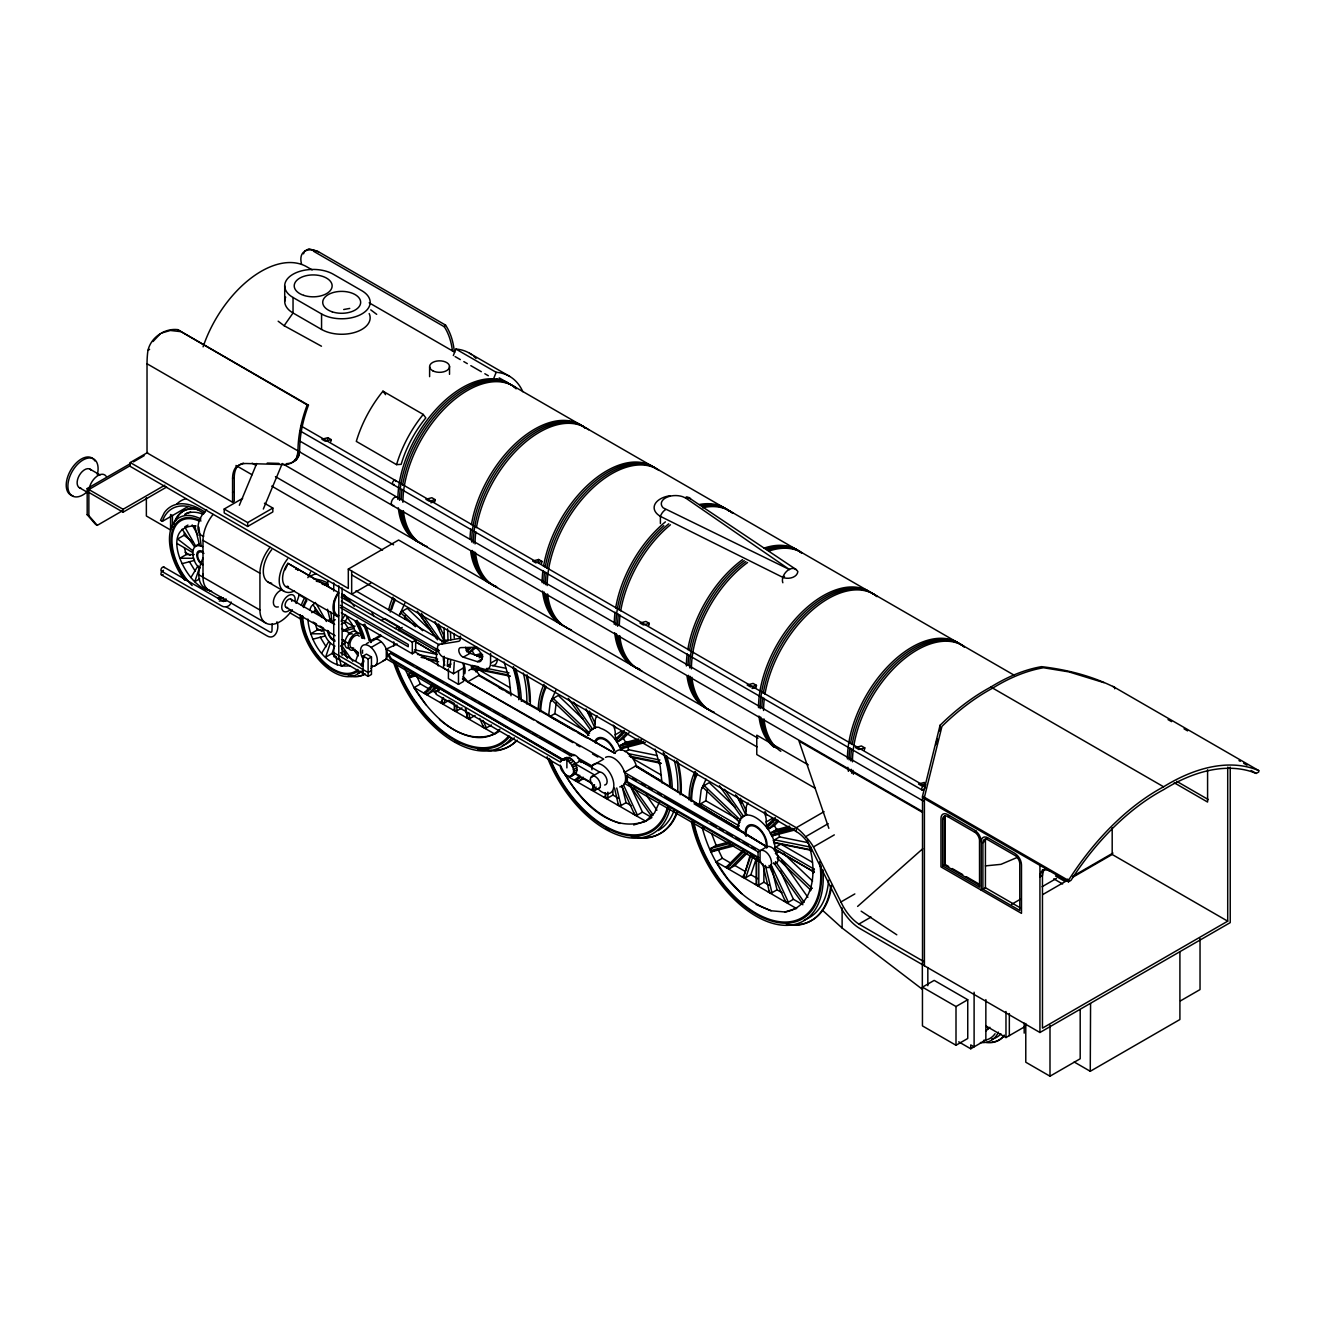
<?xml version="1.0" encoding="UTF-8"?>
<svg xmlns="http://www.w3.org/2000/svg" width="1325" height="1325" viewBox="0 0 1325 1325"><rect width="100%" height="100%" fill="white"/><g stroke="black" fill="none" stroke-linecap="round" stroke-linejoin="round"><path stroke-width="1.5" d="M765.154 811.678L766.86 814.908M942.655 819.513L942.704 818.717A7.105 4.107 60 0 1 947.027 816.217L975.183 832.464A7.105 4.107 60 0 1 979.506 839.967L979.556 887.237L942.655 865.921L942.655 819.513L945.205 817.26A7.105 4.107 60 0 1 945.338 816.581M982.902 842.75L982.951 841.955A7.105 4.107 60 0 1 987.274 839.454L1015.43 855.702A7.105 4.107 60 0 1 1019.77 863.204L1019.803 910.474L982.902 889.174L982.902 842.75L985.469 840.497A7.105 4.107 60 0 1 986.893 837.98M298.075 451.278L296.833 457.39L293.67 461.547A45.563 26.301 60 0 1 281.215 464.479L245.986 463.502A44.421 25.639 60 0 0 236.098 467.096L235.734 467.427A30.442 17.573 60 0 0 233.664 471.385L233.382 472.296A30.442 17.573 60 0 0 232.571 478.573L232.571 502.241L234.243 501.281L234.243 477.596A30.442 17.573 60 0 1 235.055 471.336L235.337 470.408A30.442 17.573 60 0 1 237.407 466.466L237.771 466.135A44.421 25.639 60 0 1 243.585 463.104M413.019 672.967L409.16 673.978L408.547 676.379M291.185 462.756A45.563 26.301 60 0 0 295.342 460.57L298.506 456.429L299.665 449.953A101.627 58.681 -60 0 1 307.45 407.901L308.443 405.168L177.616 329.627C163.853 327.954 149.029 338.769 147.622 352.831A101.627 58.681 -60 0 0 147.025 363.762L147.025 452.852L232.571 502.241M210.493 590.735C186.312 588.184 156.532 524.75 196.017 525.959M192.788 550.703L177.616 539.01L184.076 535.283L184.39 532.667M200.025 568.011C191.578 563.489 188.448 540.534 202.626 546.662M311.69 612.68L314.919 610.825L315.234 608.192M343.539 639.627L341.535 645.258L352.847 661.274M404.804 619.189L405.251 615.562M438.26 665.846L436.422 659.651L436.422 648.621M548.649 715.533L550.19 702.797L555.887 690.226M574.305 730.688L549.809 716.543L554.877 713.612L556.218 702.714M436.886 690.905L560.409 762.14C564.93 754.223 574.305 765.751 573.592 771.763C572.4 781.998 560.193 772.541 560.409 766.148L436.886 694.78A2.368 1.375 60 0 1 435.213 691.865A2.368 1.375 60 0 1 436.886 690.905L440.248 688.967L563.754 760.202C569.468 751.159 581.808 768.434 574.984 774.164M699.385 804.507L705.844 800.78L707.169 789.866M737.876 829.632C740.526 794.338 779.58 831.885 774.446 850.749L775.837 849.954L814.328 872.165L812.937 872.976M807.223 840.183C816.945 864.513 817.26 906.631 784.632 912.113M436.786 660.893L437.581 658.972M478.656 666.757L472.594 665.531L471.683 667.949M327.424 439.734L327.855 437.681L331.2 439.618L330.786 441.672M435.196 499.658L429.267 501.248L425.921 499.31L431.851 497.72L435.196 499.658L434.782 501.711L430.824 502.771M538.198 561.535L538.629 559.481L541.975 561.419L541.561 563.473M648.869 625.433L649.3 623.379L645.938 621.442L640.008 623.032L643.37 624.969L649.3 623.379M756.459 685.356L750.53 686.946L747.184 685.008L753.097 683.418L756.459 685.356L756.045 687.41L752.087 688.453M864.364 749.933L864.778 747.896L861.416 745.958L855.503 747.548L858.848 749.486L864.778 747.896M924.005 784.483L924.419 782.429L920.477 783.489M231.163 602.014C230.533 606.568 224.836 608.241 221.308 605.724L161.451 571.158M922.515 964.699L922.515 796.192L940.071 725.272A194.493 112.294 -60 0 1 990.835 687.029A194.493 112.294 -60 0 1 1041.599 666.657C1066.857 669.605 1091.932 675.899 1114.706 687.427L1114.706 688.801M613.193 725.073A14.227 8.215 60 0 1 615.181 734.812L615.959 740.692L617.053 737.71L624.29 730.39M764.144 812.242A14.227 8.215 60 0 1 766.148 821.98L766.927 827.86L768.02 824.879L771.398 822.924M935.765 744.633L937.288 739.035M199.545 567.481L194.775 581.658L199.628 578.876M330.372 643.023L325.619 657.2L332.062 653.473L334.447 646.385M445.084 699.716L443.858 703.327L441.623 703.095L442.484 698.043M443.477 697.579L441.391 703.227M596.035 786.868L594.826 790.478L592.573 790.247L593.434 785.195M594.428 784.731L592.358 790.379M753.064 855.983L745.793 877.63L743.54 877.398L750.082 855.47M752.55 855.9L750.96 855.354L743.308 877.548M744.633 878.309L750.861 874.715L756.327 858.468M774.612 849.391L775.837 847.039L814.328 869.266L813.103 871.618M453.332 355.547L455.916 349.071A86.854 50.135 -60 0 1 471.799 354.719M493.579 378.784L496.163 372.308L455.916 349.071M303.508 253.837L304.005 252.644M782.843 582.752C779.928 575.067 792.151 562.512 797.882 571.588C797.037 577.849 787.878 579.588 782.843 577.369L660.397 516.352A21.349 12.322 0 0 1 669.953 495.732M239.345 505.272L256.719 463.502M263.327 509.048L282.275 463.485M309.619 610.047L311.325 606.287L315.565 602.461M355.613 661.357L358.479 653.092L352.417 648.422M399.239 615.645L404.92 603.074M522.282 700.875L614.949 753.362L615.429 752.335A16.612 9.59 60 0 1 635.768 764.078L636.232 765.651L766.777 846.824A9.49 5.482 60 0 1 777.328 854.526A9.49 5.482 60 0 1 773.253 863.536M624.025 784.417L624.489 783.39L760.07 861.664A9.49 5.482 60 0 0 769.56 867.146A9.49 5.482 60 0 0 769.56 856.182A9.49 5.482 60 0 0 760.07 850.7L624.489 772.425L624.025 770.852M659.535 801.807L654.517 812.921L645.474 821.318L633.681 824.962M706.043 779.183L701.157 789.965L699.219 805.865L700.776 803.712L739.267 825.922L737.876 826.734M287.906 587.638L338.339 616.754L336.947 616.324A18.931 10.931 -60 0 1 336.947 594.461L338.339 592.441L287.906 563.324L286.515 565.344A18.931 10.931 -60 0 0 286.515 587.223L287.906 587.638L288.419 586.577L287.111 586.18M190.883 577.567L198.005 565.874M321.727 653.092L328.848 641.416M341.138 621.226L345.212 614.535L351.539 623.379L355.613 631.843M341.32 624.357L344.55 622.502L347.597 617.483M153.004 341.535L160.01 334.115M338.836 592.904L337.544 594.809A17.738 10.236 -60 0 0 337.544 615.297L338.836 615.694M278.167 321.213L284.113 325.702L293.04 312.982L293.04 297.496A28.471 16.43 0 0 1 293.04 274.242A28.471 16.43 0 0 1 333.304 274.242L361.824 290.705A28.471 16.43 0 0 1 361.824 313.959A28.471 16.43 0 0 1 321.561 313.959L293.04 297.496M304.932 250.922L309.04 248.802L318.513 251.75L445.515 325.072A101.627 58.681 -60 0 1 454.16 350.164M452.471 351.125A101.627 58.681 -60 0 0 445.283 328.335L444.289 326.745L445.515 325.072M778.785 851.478L775.407 853.416L811.894 888.181L810.022 890.036M432.977 684.064L424.812 692.329L425.441 693.753L427.925 694.118L434.832 687.145M466.085 650.558L468.984 647.627M433.987 685.124L425.209 693.886M466.864 651.85L471.071 647.594M468.785 652.778L474.383 647.097M426.766 694.78L432.993 691.186L437.134 686.996M469.067 653.225L476.652 647.014M579.853 775.357L575.779 779.481L576.408 780.922L578.892 781.286L583.033 777.096M580.681 776.599L576.176 781.054M626.758 732.841L618.344 741.354L616.423 740.427L624.837 731.913M616.953 742.149L623.412 738.423L629.027 732.742M743.077 850.12L726.746 866.649L727.375 868.074L729.843 868.438L745.031 853.085M765.916 826.386L775.257 817.542M744.451 850.799L727.143 868.206M777.725 819.993L769.295 828.506L767.374 827.578L775.804 819.065M728.7 869.101L734.928 865.507L747.35 852.936M767.92 829.317L774.38 825.591L778.587 821.334M439.502 719.425C454.922 733.172 482.631 746.969 499.922 729.131M989.874 1027.289L985.651 1031.115M857.606 906.416L922.697 848.778M590.403 730.605L592.54 729.098L573.543 702.184M651.353 816.018L653.043 814.776L634.029 787.862M741.354 817.773L743.507 816.266L724.51 789.336M775.489 861.565L804.01 901.944L801.857 903.451M561.253 759.507L390.494 659.303L387.96 654.898L391.322 652.943L390.494 653.424L571.721 756.343M147.92 350.347L149.593 349.386M439.403 644.894L130.248 466.417L130.248 462.541L147.605 452.521M122.297 510.903L97.255 525.362L95.582 524.402L87.185 514.713L87.185 488.561L129.9 463.916M133.461 461.862L144.127 455.701M129.8 465.903L88.858 489.538L88.858 515.69L97.255 525.362M87.185 488.561L123.076 509.297L164.896 485.149M88.858 492.436L123.076 512.195L166.635 487.053M235.734 467.427L237.407 466.466M232.571 478.573L234.243 477.596M205.11 512.295A59.509 34.351 60 0 0 164.35 512.676L160.524 520.311L162.362 521.371L188.249 506.432M299.665 451.643L297.993 452.62L297.993 450.914A101.627 58.681 -60 0 1 307.218 404.92L177.616 329.627M297.893 453.498L299.566 452.521M297.711 454.541L299.384 453.564M232.571 492.569L234.243 491.592M297.462 455.535L299.152 454.574M297.181 456.496L298.854 455.518M296.833 457.39L298.506 456.429M296.419 458.235L298.108 457.274M295.972 459.03L297.645 458.053M295.475 459.758L297.148 458.781M294.912 460.421L296.585 459.444M294.332 461.001L296.005 460.023M187.951 525.064L184.738 526.919L195.587 545.933L198.816 544.078M264.437 503.218L272.834 508.055L272.834 511.93L247.676 526.456L224.19 512.908L224.19 509.032L242.641 498.366M194.228 554.529L186.361 554.529L179.902 558.256L193.682 558.272M224.19 509.032L247.676 522.58L272.834 508.055M130.248 462.541L348.309 588.433L348.309 569.071L398.626 540.02L757.006 746.919M370.752 583.232L351.672 594.246L351.672 571.009M328.037 620.547L331.267 618.676M323.101 630.071L317.188 630.054L310.729 633.797L324.509 633.814M335.225 619.702L331.995 621.574L330.852 612.133M343.158 630.783L347.995 627.984L355.1 626.112M381.484 620.481L384.83 618.543L398.775 626.592L398.775 630.7M341.535 645.258L344.765 643.387M340.508 646.169L343.738 644.298M400.862 612.051L407.322 608.324L432.082 631.909M400.382 613.111L402.237 611.256L422.625 630.667M399.902 614.187L400.846 612.846L415.404 626.725M370.669 640.853L380.739 635.039L381.053 636.017L372.656 640.853M395.43 628.53L398.775 626.592M402.22 627.437L398.842 629.392L437.333 651.618M371.132 647.445L381.186 641.648M346.173 663.477L341.32 666.276L339.415 658.409M363.083 673.464L363.083 656.041L366.445 654.103L371.464 657.001L371.464 674.442L368.118 676.379L333.734 656.521L333.734 601.318M363.083 656.041L368.118 658.939L371.464 657.001M439.469 689.994L386.287 658.773L386.287 649.101L397.102 644.016M387.96 654.898L388.805 654.418L391.322 658.823L563.87 760.07M341.37 601.202L412.307 642.145L415.653 640.207L415.653 651.834L412.307 653.772L341.37 612.812M374.892 665.829L384.946 660.016M390.494 659.303L391.322 658.823M371.464 670.566L368.118 672.504L333.734 652.645M441.589 641.946L444.968 639.992M443.875 640.621L444.256 636.132A14.227 8.215 60 0 1 444.256 633.102M492.602 665.564A12.389 7.155 60 0 0 497.273 659.32L490.565 663.196A12.389 7.155 60 0 1 484.635 669.34L444.057 657.448A7.47 4.306 60 0 1 437.648 649.349A7.47 4.306 60 0 1 441.457 644.132L448.165 640.273L459.642 638.402M435.793 653.772L415.255 641.383M407.785 674.773L409.16 673.978M409.309 677.969L414.079 675.22M450.715 664.024L447.353 665.962L450.152 667.452A292.129 168.656 60 0 0 450.616 659.784M450.715 664.09L447.37 666.028L447.585 662.566A302.398 174.585 60 0 0 447.8 658.575M463.303 657.183L477.364 661.672A8 4.621 60 0 0 481.621 655.643A8 4.621 60 0 0 473.77 647.329L460.918 647.61A5.333 3.081 60 0 0 458.997 651.817A5.333 3.081 60 0 0 463.303 657.183L470.011 653.308L482.317 657.25M404.92 668.827L413.98 687.675L420.423 683.948L429.88 689.398M444.173 656.273A297.264 171.621 60 0 1 443.395 667.916L453.448 673.729L463.518 667.916A297.264 171.621 60 0 0 463.833 664.073M477.364 661.672L482.383 658.773M423.652 692.992L428.19 690.375M472.594 665.531L471.203 666.326L472.098 669.556L473.489 668.761L509.959 676.131L508.585 676.926M475.592 671.742L478.987 669.804L510.473 687.973M448.413 668.877L448.413 678.566L458.483 684.379L463.518 681.464L463.518 667.916M462.889 676.86A9.49 5.482 60 0 1 467.626 681.862L479.368 675.088L614.949 753.362M440.066 702.465L441.225 701.786M442.716 703.989L448.943 700.395L454.193 703.426M508.104 675.303L509.959 676.131M453.216 710.051L454.359 709.388L454.359 703.525M454.475 710.78L456.877 710.829L456.877 704.983M455.734 711.492L461.961 707.898M466.234 717.57L467.377 716.891L465.439 708.875M467.543 718.332L470.027 718.432L468.603 712.568M468.868 719.094L475.095 715.5M482.168 726.763L483.327 726.1L483.956 727.541L486.424 727.905L482.963 720.402M483.724 727.673L479.749 718.432M485.281 728.568L491.509 724.974M551.829 699.202L558.289 695.476L583.033 719.061M551.349 700.279L553.204 698.408L589.608 733.089L588.234 733.884M550.852 701.339L551.796 700.014L588.731 735.292C584.491 735.458 595.67 723.665 600.424 728.237C610.444 731.599 617.218 740.741 621.177 750.149M494.507 734.166L499.409 731.334M782.843 577.369L784.516 576.392M591.165 729.893L595.935 727.143M594.826 727.789L595.223 723.301A14.227 8.215 60 0 1 597.211 715.864M587.753 734.961L588.731 735.292M562.131 759.672L565.493 757.734M561.071 760.666L566.885 757.304M565.146 759.407L568.508 757.469M570.23 758.198L566.885 760.136L566.885 767.887M568.624 761.411L571.969 759.473M615.181 734.812L621.64 731.085L622.121 734.779M570.23 763.117L573.592 761.179M614.966 739.234L616.34 738.439L616.423 740.427M571.622 765.154L574.984 763.217M571.92 765.767L580.317 760.931L599.596 772.061L592.888 775.937M572.698 767.374L576.044 765.436M573.361 769.626L576.723 767.688M564.93 774.827L645.689 821.185C607.761 835.048 574.901 795.828 560.276 765.121M573.592 771.763L576.955 769.825M619.255 746.157L625.715 742.431L638.667 738.986M626.708 742.116L620.647 745.346L620.001 747.714M570.23 776.533L573.592 774.595L571.969 774.446M571.622 776.102L575.282 773.899L591.049 783.009M620.779 749.304L625.533 746.555M574.619 780.143L579.158 777.527M625.251 751.706L628.63 749.751L656.952 755.482M577.733 781.949L583.961 778.355L592.275 783.141M592.888 785.99L594.561 785.029M591.033 789.617L592.176 788.955M624.489 772.425L636.232 765.651M593.666 791.141L599.894 787.547M659.055 762.471L660.927 763.299L659.535 764.094M626.493 782.214L627.338 781.733L758.894 857.689L758.049 858.169L626.493 782.214L626.493 775.92L758.049 851.859L758.894 851.379M604.167 797.203L605.326 796.54L605.326 792.632M605.426 797.932L607.844 797.998L607.844 792.135M606.684 798.66L612.912 795.066L612.912 791.158M617.185 804.722L618.344 804.06L618.742 805.352L620.994 805.583L616.738 787.994M618.51 805.484L614.568 788.127M619.835 806.246L626.062 802.652L631.048 805.534M633.135 813.931L634.277 813.268L634.923 814.693L637.391 815.057L623.528 785.029M634.692 814.825L621.475 785.493M636.232 815.72L642.459 812.126L651.917 817.591L645.474 821.318M651.652 815.571L653.043 814.776M650.128 816.995L651.503 816.2L628.944 784.234M702.78 786.371L709.239 782.644L735.458 807.604M702.3 787.431L704.171 785.559L740.576 820.241L739.201 821.053M701.819 788.507L702.763 787.166L739.681 822.444L738.307 823.256M702.78 829.467L704.171 828.672L702.3 827.843C711.542 863.387 735.276 898.251 771.133 910.623M742.132 817.061L746.886 814.312M745.793 814.941L746.19 810.453A14.227 8.215 60 0 1 748.178 803.016M740.592 818.486L741.983 817.674L719.409 785.708M738.721 822.113L739.681 822.444M737.71 828.092L699.683 805.6M709.703 849.093L716.162 845.367L729.678 841.839M710.482 850.683L732.162 844.87M711.243 852.29L716.013 849.54M766.148 821.98L772.608 818.254L773.088 821.947M715.898 861.979L722.357 858.252L730.241 862.807M770.223 833.309L776.682 829.582L789.634 826.154M777.676 829.268L771.614 832.514L770.968 834.866M771.73 836.456L776.5 833.707M725.587 867.312L730.125 864.695M773.138 840.646L779.597 836.903L807.902 842.634M824.051 811.678L796.292 827.711L348.309 569.071M750.96 855.354L756.161 860.041L760.947 862.078M773.618 842.269L810.022 849.623M635.536 766.049L766.777 846.824L760.07 850.7L760.07 861.664M774.032 843.876L775.407 843.081L811.894 850.451L810.503 851.246M774.446 847.834L780.905 844.108L812.407 862.293M756.161 860.041L758.811 859.776L758.811 885.15L756.393 885.083L716.129 861.846L727.922 879.104L741.652 893.613M757.42 860.571L758.811 859.776M1230.229 767.125L1230.229 922.631L1039.943 1032.49L859.577 928.361A37.067 21.399 60 0 1 848.745 918.97L847.089 916.983A37.067 21.399 60 0 1 840.017 905.869L811.331 848.414A27.676 15.983 60 0 0 796.292 831.57L796.292 827.711A38.011 21.945 60 0 1 804.308 835.148L805.617 836.688L828.175 823.67M741.983 876.769L743.143 876.107M809.542 848L810.917 847.205L774.512 839.835L774.082 842.004L775.407 843.081M805.617 836.688L805.799 836.87A34.351 19.842 60 0 1 813.484 846.907L834.303 834.882M755.134 884.355L756.293 883.692L756.293 858.318M757.652 885.812L763.879 882.218L763.879 868.554M768.152 891.874L769.312 891.212L769.709 892.503L771.945 892.735L765.337 865.391M769.477 892.636L762.753 863.817M770.802 893.414L777.03 889.82L782.015 892.686M812.937 870.061L814.328 869.266M784.085 901.083L785.245 900.42L785.874 901.845L788.358 902.209L771.034 864.695M785.642 901.977L769.063 865.424M810.503 888.976L811.894 888.181M787.199 902.888L793.427 899.294L802.884 904.743M809.542 891.112L810.917 890.301L776.997 857.871M947.739 816.564L949.412 815.604M802.619 902.739L804.01 901.944M801.095 904.163L802.47 903.352L773.8 862.807M796.424 908.486L756.393 885.083M813.484 846.907L840.961 901.944L854.84 893.928M974.471 832.001L976.144 831.023M942.655 865.921L945.172 864.48L948.683 866.5M840.961 901.944A33.87 19.56 60 0 0 858.865 924.088L871.022 917.066M982.902 889.174L985.419 887.717L1020.565 908.006M1011.637 904.296L1020.598 899.112M1042.096 886.707L1056.423 878.442M1067.851 879.104L1064.389 881.108L1055.528 875.991M1073.068 876.107L1112.967 853.052M1042.709 894.59L1067.652 880.181M1073.002 877.1L1112.188 854.476L1227.712 921.173L1227.712 768.583A14.227 8.215 60 0 1 1227.811 767.109M922.515 797.584L1068.447 881.837L1070.964 880.38L1076.662 871.751A191.032 110.29 -60 0 1 1163.598 789.683A191.032 110.29 -60 0 1 1250.552 771.349L1256.233 773.419L1258.75 771.962L1258.75 770.587L1112.818 686.333M922.448 987.158L934.191 980.384L967.747 999.746L967.747 1038.485L956.004 1045.259L922.448 1025.898L922.448 987.158L956.004 1006.536L967.747 999.746M958.704 1041.831L970.745 1048.787L985.85 1040.059L985.85 999.597M985.85 1025.931L1005.973 1037.558L1025.384 1026.345M1227.712 921.173L1042.46 1028.134L1042.46 869.73M1025.782 1023.496L1025.782 1062.219L1049.996 1076.198L1080.19 1058.774L1080.19 1009.865M1180.509 1000.855L1200.036 989.576L1200.036 938.63M1074.194 1062.004L1090.26 1071.279L1179.912 1019.521L1179.912 951.681M1017.666 857.242L1000.955 864.347L985.386 865.887M162.097 332.873L170.345 330.472L180.217 331.598M349.668 665.713C325.569 669.324 309.056 640.207 307.897 619.057M442.484 641.416L444.488 640.803M796.656 908.337L784.864 911.981L770.902 910.755L756.161 904.495M327.855 437.681L321.925 439.271L325.271 441.208L331.2 439.618M538.629 559.481L532.7 561.071L536.045 563.009M538.033 562.479L541.975 561.419M925.794 784.897L921.852 785.957L918.49 784.019M182.121 563.655L194.56 560.392M312.948 639.18L325.387 635.934M343.324 631.247L353.974 628.447M481.72 653.391L474.748 655.262L472.445 651.271M476.652 656.322L482.631 654.765M414.808 674.591L409.011 676.114L410.7 677.174L416.481 675.651M479.153 657.763L483.012 656.753M641.548 739.83L621.64 745.048L641.449 741.255M643.635 741.387L620.464 747.433L622.154 748.509L645.325 742.447M730.39 843.247L711.094 848.298L710.929 850.418L712.618 851.478L733.851 845.93M790.528 827.512L772.608 832.199L792.416 828.407M794.602 828.539L771.432 834.601L773.121 835.661L794.354 830.112M478.607 656.372L482.565 655.61M343.705 309.52L349.734 308.427M441.457 644.132L458.665 641.333A5.764 3.329 60 0 0 460.371 638.501L460.371 636.083M396.556 464.644L401.16 464.346L402.485 460.123A79.732 46.027 -60 0 1 423.006 421.482L425.822 417.905L423.238 414.427L382.975 391.173A86.854 50.135 -60 0 0 356.309 441.391L396.556 464.644A86.854 50.135 -60 0 1 423.238 414.427M348.326 633.847L352.268 633.847M267.236 463.071L278.979 463.402M301.504 263.973C298.208 251.005 307.864 247.013 318.513 251.75M328.434 620.845L333.469 622.203M477.795 749.287L494.589 750.96A98.481 56.859 60 0 0 516.386 740.725M631.379 836.721L645.557 838.112A98.481 56.859 60 0 0 676.843 811.811M786.388 924.27L796.524 925.281A98.481 56.859 60 0 0 830.742 885.895M307.218 404.92L308.443 405.168M414.46 649.813L436.753 654.318M491.823 665.465L505.984 668.313M417.491 654.384L435.726 658.078M486.755 668.38L508.999 672.885M421.068 657.349L437.25 660.628M508.552 675.038L472.147 667.684L473.489 668.761M426.517 659.27L438.658 661.722M627.603 753.494L659.966 760.037M629.176 756.062L659.519 762.206M630.534 757.155L660.927 763.299M454.823 741.553L459.941 743.143M605.79 828.721L609.202 829.765M1103.99 682.673L1068.894 671.891L1043.487 667.75A194.493 112.294 -60 0 0 992.723 688.122A194.493 112.294 -60 0 0 941.959 726.365L924.403 797.286L924.403 965.793M334.943 646.07C328.103 642.956 323.83 635.371 323.399 628.017L319.954 626.013M620.166 823.471C595.935 815.653 578.098 795.845 565.162 774.694M685.654 498.018L682.59 496.66A14.194 8.198 0 0 0 665.448 497.968A14.194 8.198 0 0 0 663.196 507.856L789.567 569.601L685.654 498.018A8.546 4.836 -61.1 0 1 690.59 498.912L796.259 569.618M321.478 346.222L284.113 325.702M499.111 687.758L502.672 689.778M506.249 691.799L509.81 693.82M414.112 651.453L448.098 670.748M462.408 678.88L603.687 759.109L591.944 765.9L577.634 757.767M386.287 649.101L574.056 755.73M393.127 653.954L412.853 665.167M416.447 667.204L420.042 669.241M423.619 671.278L443.362 682.491M446.956 684.528L459.51 691.667M463.104 693.704L466.698 695.741M472.081 698.788L475.658 700.842M479.252 702.879L490.018 708.991M493.612 711.028L498.995 714.076M502.589 716.129L506.167 718.167M509.761 720.204L529.503 731.4M533.081 733.454L536.675 735.491M540.269 737.528L560.011 748.741M563.589 750.778L568.972 753.826M581.543 760.964L586.925 764.028L578.909 760.434M1168.021 719.591L1171.582 721.645M1184.02 728.816L1187.581 730.87M1243.662 763.25L1247.007 765.188M1251.197 770.521L1256.233 773.419M313.445 251.203L444.289 326.745M469.464 353.179L509.711 376.416M312.187 269.903L306.837 266.822A91.326 52.735 -60 0 0 203.089 346.835M369.178 302.812L454.69 352.185M499.21 377.89L508.121 383.024A91.326 52.735 -60 0 0 437.747 407.504A91.326 52.735 -60 0 0 397.881 499.409M513.156 385.939L580.251 424.679M585.286 427.578L652.38 466.317M724.51 507.955L657.415 469.216A91.326 52.735 -60 0 0 587.041 493.678A91.326 52.735 -60 0 0 547.175 585.6M729.545 510.854L796.64 549.593M873.788 594.147L957.66 642.559M1013.89 675.038L962.695 645.474A91.326 52.735 -60 0 0 892.321 669.937A91.326 52.735 -60 0 0 852.455 761.842M455.071 356.558L460.322 359.588M463.833 361.609L467.328 363.63M470.822 365.65L481.323 371.712M484.834 373.733L488.329 375.753M1176.716 781.336L1208.35 799.588M1174.198 782.777L1207.588 802.056L1207.588 769.759M990.835 687.029L1163.598 786.785A194.493 112.294 -60 0 1 1258.75 770.587M369.178 313.578A28.471 16.43 0 0 1 355.928 332.062A28.471 16.43 0 0 1 321.561 329.445L293.04 312.982A28.471 16.43 0 0 1 285.687 297.115M300.758 425.805L924.552 785.957A2.368 1.375 -60 0 1 923.807 789.634A2.368 1.375 -60 0 1 921.753 788.441A2.368 1.375 -60 0 1 924.552 785.957M300.179 430.956L922.183 790.064M922.515 796.192L1068.447 880.446L1068.447 881.837M299.781 441.026L923.591 801.194M1053.739 878.839L1062.633 883.974M147.025 363.762L297.993 450.914M298.572 451.295L922.432 811.48M922.448 812.358L799.008 741.089L828.854 828.324M808.283 764.889L756.774 735.16L756.774 754.538L815.388 788.375M283.202 464.081L416.795 541.213M421.83 544.128L488.925 582.851M493.96 585.766L561.055 624.506A91.326 52.735 -60 0 1 542.571 591.082M566.09 627.404L633.184 666.144M638.203 669.042L705.298 707.782M710.332 710.68L758.016 738.207M252.164 463.203L255.742 465.274M275.434 476.636L393.558 544.823M952.195 868.537L962.745 874.616M966.256 876.653L978.546 883.758M979.473 885.249L944.327 864.96L944.377 817.74A7.105 4.107 60 0 1 945.371 815.537M235.982 465.473L252.065 474.764M271.724 486.109L382.544 550.09M351.672 574.884L796.292 831.57M1090.574 1003.621L1090.26 1071.279M355.912 590.884L444.438 641.996M554.877 713.612L588.118 732.808M633.449 758.977L661.44 775.142M705.844 800.78L737.346 818.966M342.016 594.494L439.403 650.707M333.635 589.89L287.906 563.324M479.153 675.75L505.405 690.905M577.799 732.708L586.544 737.76M635.371 765.949L661.606 781.104M341.188 597.211L415.653 640.207M416.348 642.393L437.333 654.517M718.266 816.713L739.267 828.837M340.426 605.31L408.266 644.48L408.266 646.766L340.426 607.595M467.626 681.862L533.644 719.972M537.205 722.042L572.88 742.629M576.458 744.7L580.019 746.753M592.507 753.958L597.857 757.055M632.671 778.504L636.232 780.558M641.565 783.638L645.109 785.692M648.67 787.746L652.231 789.799M657.564 792.88L661.109 794.934M664.67 796.987L707.335 821.616M710.896 823.67L716.229 826.75M719.79 828.804L723.334 830.858M726.895 832.912L732.228 835.992M735.789 838.046L739.333 840.1M742.894 842.137L748.227 845.217M751.788 847.271L755.333 849.325M90.001 469.149L100.071 474.963M298.97 594.826L306.108 598.95M343.572 620.564L354.272 626.758M213.06 514.431A28.471 16.43 -60 0 0 203.007 540.368L259.932 573.245L259.932 610.03A28.471 16.43 -60 0 0 271.145 624.406A28.471 16.43 -60 0 0 292.312 609.782M268.197 582.155L284.13 591.364M858.865 924.088L924.403 961.917M290.804 599.148L334.645 624.456M341.651 628.497L350.413 633.565M575.282 763.829L594.561 774.959A7.122 4.107 60 0 0 592.209 777.146M177.07 543.532L192.572 552.475M313.064 622.038L316.509 624.025M432.993 691.186L436.322 693.108M574.553 772.922L579.273 775.638M612.912 795.066L618.162 798.097M734.928 865.507L744.898 871.27M750.861 874.715L757.867 878.74M763.879 882.218L769.129 885.249M79.334 487.65L87.715 492.486M286.067 607.363L335.159 635.702M342.165 639.76L348.425 643.37M185.003 552.26L190.336 555.357M290.142 612.962L300.825 619.139M316.874 628.398L322.207 631.495M354.288 650.012L357.849 652.066M340.542 652.712L362.984 665.663M198.8 574.752L259.932 610.03M87.185 514.713L88.858 515.69M208.903 590.205L265.828 623.065M163.82 567.05L223.61 601.567M226.277 606.867L269.107 631.594C273.016 633.698 271.675 631.048 272.188 623.76M161.451 574.918L266.822 635.752C275.302 641.068 279.89 628.183 276.942 621.773M694.068 803.828L766.777 846.824M861.151 911.169L896.793 934.804M336.616 657.2L332.062 653.473M370.752 309.868L376.697 314.34M822.262 910.093L842.12 928.013L922.332 989.278L922.332 963.209M314.919 610.825L320.981 615.496M184.076 535.283L193.168 542.289M614.138 726.083L615.893 727.756M783.406 853.267L812.589 881.075M344.55 622.502L347.995 627.984M814.328 872.165L775.075 849.126L775.837 849.954M382.975 391.173L385.575 394.668M985.999 1025.6L988.251 1028.796M735.524 794.818L741.453 803.232M781.75 860.306L807.886 897.323M585.749 709.355L590.486 716.08M646.236 795.033L656.935 810.171M568.293 698.374L590.851 730.34M434.782 622.187L439.536 628.928M421.383 613.342L440.397 640.257M418.667 613.077L436.488 638.319M417.325 611.223L437.515 639.826M353.659 649.532L358.181 655.941M312.948 604.763L322.008 617.582M182.121 529.238L194.56 546.844M774.38 825.591L776.682 829.582M623.412 738.423L625.715 742.431M426.004 704.801L414.195 687.543L494.738 734.033C460.719 747.234 430.194 713.893 413.98 687.675M326.082 646.733L320.219 637.143M195.255 571.191L189.392 561.618M316.559 604.183L326.414 621.475M341.502 647.892L347.415 658.26M192.175 524.915L198.087 535.3M716.162 845.367L711.575 833.558M717.703 848.563L722.357 858.252M581.079 762.537L580.019 760.302A9.49 5.482 60 0 0 569.452 755.813M416.547 675.849L420.423 683.948M780.442 871.138L793.427 899.294M740.393 798.296L746.24 810.983M737.164 796.242L745.876 815.173M630.336 785.858L642.459 812.126M589.426 711.144L595.289 723.814M586.197 709.09L594.908 728.005M438.476 623.992L444.322 636.662M435.229 621.922L443.941 640.853M467.377 716.891L467.775 718.2L465.473 708.627M778.603 833.574L779.597 836.903M655.097 749.122L660.198 766.314L661.987 782.909M627.636 746.422L628.63 749.751M504.129 661.97L509.247 679.162L511.019 695.741M315.234 623.479L317.188 630.054M184.39 547.937L186.361 554.529M756.293 883.692L756.625 884.951L756.625 859.776M605.326 796.54L605.658 797.799L605.658 793.923M454.359 709.388L454.707 710.647L454.707 704.834M771.349 866.368L777.03 889.82M622.286 787.017L626.062 802.652M344.931 650.741L346.355 656.637M327.523 609.235L330.372 621.044M194.775 525.826L199.545 545.503M336.302 657.382L337.212 664.935M198.882 527.168L201.152 546.033M447.535 628.812L447.585 629.69A302.398 174.585 60 0 1 448.016 640.886M767.308 825.591L767.374 827.578M1112.188 827.794L1112.188 854.476M1049.996 1025.252L1049.996 1076.198M1039.943 865.374L1039.943 1032.49M1024.192 1023.115L1024.192 1033.136M1009.335 1013.559L1009.335 1035.62M1005.973 1011.488L1005.973 1037.558M985.419 841.292L985.419 887.717M981.229 841.723A9.49 5.482 60 0 1 987.937 837.847L1014.784 853.333A9.49 5.482 60 0 1 1021.492 864.96L1021.492 913.372L940.965 866.898L940.965 818.469A9.49 5.482 60 0 1 947.69 814.593L974.521 830.096A9.49 5.482 60 0 1 981.229 841.723L981.229 890.135M974.107 992.21L974.107 1046.849L970.745 1044.912L970.745 1048.787M956.004 1006.536L956.004 1045.259M945.172 818.055L945.172 864.48M940.071 725.272L940.071 731.301M927.831 967.515L927.831 985.717M842.12 907.973L842.12 928.013M758.049 851.859L758.049 858.169M660.397 523.541L660.397 516.352A8.546 5.035 -58.9 0 1 665.548 509.628M627.338 775.423L627.338 781.733M591.944 769.775L591.944 765.9A16.612 9.59 60 0 1 607.065 769.113A16.612 9.59 60 0 1 613.144 789.551A16.612 9.59 60 0 1 599.066 789.882M490.565 653.507L490.565 663.196M458.483 670.814L458.483 684.379M449.523 366.429L449.523 374.346M429.615 366.76L429.615 376.648M412.307 642.145L412.307 653.772M393.74 641.847L393.74 645.954M368.118 658.939L368.118 676.379M342.115 587.985L342.115 655.444M338.769 585.832L338.769 659.436M333.734 582.917L333.734 591.099M327.855 580.499L327.855 586.312M321.561 313.959L321.561 329.445M284.709 285.869L284.709 301.371M247.676 522.58L247.676 526.456M203.007 540.368L203.007 577.17M172.416 527.184L172.416 515.558L170.577 514.497L170.577 530A46.971 27.113 60 0 0 184.788 580.333M146.363 497.769L146.363 516.005L170.577 530A46.971 27.113 60 0 1 200.903 518.986M123.076 509.297L123.076 512.195M295.558 569.203A2.368 1.375 -60 0 1 297.612 570.379M598.552 772.376A7.122 4.107 60 0 1 606.105 777.311A7.122 4.107 60 0 1 604.631 785.029M454.028 633.698A297.264 171.621 60 0 1 454.243 637.855M454.243 662.086A297.264 171.621 60 0 1 453.448 673.729M443.974 627.884A297.264 171.621 60 0 1 444.405 640.257M450.417 631.876A292.129 168.656 60 0 1 450.765 640.008M438.625 689.464A2.368 1.375 60 0 1 440.248 688.967M605.542 757.387A16.612 9.59 60 0 1 623.164 768.881A16.612 9.59 60 0 1 619.719 786.901M370.917 642.559A11.859 6.84 60 0 1 384.118 645.01A11.859 6.84 60 0 1 383.207 660.546M353.609 647.991A7.122 4.107 -60 0 1 350.91 640.406A7.122 4.107 -60 0 1 359.257 636.215M287.575 607.496A4.737 2.733 -60 0 1 285.14 604.498A4.737 2.733 -60 0 1 288.734 599.231A4.737 2.733 -60 0 1 291.798 601.318M362.619 653.208A7.122 4.107 -60 0 1 362.619 650.194M366.18 644.033A7.122 4.107 -60 0 1 368.781 642.526M354.901 649.382A9.49 5.482 -60 0 1 348.193 645.507A9.49 5.482 -60 0 1 354.901 633.88A9.49 5.482 -60 0 1 361.609 637.756M363.017 658.972A11.859 6.84 60 0 1 364.143 644.844A11.859 6.84 60 0 1 376.548 655.842A11.859 6.84 60 0 1 371.132 666.16M349.817 648.19A9.49 5.482 -60 0 1 346.802 636.961A9.49 5.482 -60 0 1 358.032 633.946M468.818 670.599A9.49 5.482 60 0 1 479.368 675.088M998.421 1032.142A46.971 27.113 60 0 1 980.45 1042.51M1003.936 1036.117A50.565 29.183 60 0 1 992.077 1042.096M1004.234 1035.073A50.565 29.183 60 0 1 986.082 1042.493M1000.905 1033.798A46.971 27.113 60 0 1 991.729 1039.098M995.058 1033.715A44.603 25.755 60 0 1 983.514 1040.39M686.168 496.958A21.349 12.322 0 0 1 690.59 498.929M496.163 372.308A86.854 50.135 -60 0 1 522.845 391.72M496.395 379.116A79.732 46.027 -60 0 1 506.133 382.577M473.986 356.475A86.854 50.135 -60 0 1 476.023 358.462M393.773 505.521A4.737 2.733 -60 0 1 392.266 499.906A4.737 2.733 -60 0 1 397.881 498.399M394.088 484.37A2.368 1.375 -60 0 1 392.415 483.41A2.368 1.375 -60 0 1 394.088 480.495A2.368 1.375 -60 0 1 395.778 481.472M89.172 488.527A13.051 7.536 -60 0 1 96.891 476.288A13.051 7.536 -60 0 1 106.083 476.205M72.958 495.798A21.349 12.322 -60 0 1 71.335 469.149A21.349 12.322 -60 0 1 94.837 460.901M88.51 490.482A21.349 12.322 -60 0 1 68.039 488.511A21.349 12.322 -60 0 1 84.386 459.278A21.349 12.322 -60 0 1 97.305 474.731M80.891 488.13A10.683 6.161 -60 0 1 79.334 475.327A10.683 6.161 -60 0 1 91.21 470.276M163.472 570.297A2.368 1.375 -60 0 1 161.12 570.81A2.368 1.375 -60 0 1 162.064 567.613A2.368 1.375 -60 0 1 164.25 567.663M163.074 574.487A2.368 1.375 -60 0 1 160.954 573.824A2.368 1.375 -60 0 1 163.074 570.744M1049.996 871.188A14.227 8.215 60 0 0 1039.943 876.984L1042.46 875.543A14.227 8.215 60 0 1 1046.386 868.587M1238.991 760.649A14.227 8.215 60 0 1 1240.299 761.312M1068.447 880.446A194.493 112.294 -60 0 1 1163.598 786.785M289.645 463.203A45.563 26.301 60 0 1 286.382 463.651M444.388 642.343A7.47 4.306 60 0 1 448.165 640.273M470.011 653.308A5.333 3.081 60 0 1 465.588 647.312M211.586 591.265A28.471 16.43 -60 0 1 203.172 574.04M299.119 594.875A28.471 16.43 -60 0 1 296.022 603.339M203.835 536.128A16.612 9.59 -60 0 1 198.071 525.959A16.612 9.59 -60 0 1 206.667 509.661M259.932 573.245A28.471 16.43 -60 0 1 269.985 547.291M278.316 606.9A9.49 5.482 -60 0 1 273.579 600.159A9.49 5.482 -60 0 1 281.794 589.923M271.675 583.232A23.718 13.697 -60 0 1 271.675 549.693M290.175 609.732A9.49 5.482 -60 0 1 281.761 607.794A9.49 5.482 -60 0 1 289.032 595.207A9.49 5.482 -60 0 1 294.928 601.517M310.514 572.118A23.718 13.697 -60 0 1 307.847 577.667M294.531 590.95A23.718 13.697 -60 0 1 279.608 584.457A23.718 13.697 -60 0 1 287.608 558.885M285.123 569.849A17.738 10.236 -60 0 1 287.111 565.692M207.396 588.83A28.471 16.43 -60 0 1 202.973 558.206M202.626 565.063A8.298 4.787 60 0 1 196.762 554.893A8.298 4.787 60 0 1 202.626 551.498M226.111 598.966A46.971 27.113 60 0 1 219.238 601.086M184.688 514.415A46.971 27.113 60 0 1 202.973 514.199M202.626 564.086A7.122 4.107 60 0 1 197.64 554.645A7.122 4.107 60 0 1 203.934 553.419M225.333 600.705A50.565 29.183 60 0 1 221.904 600.49M175.712 520.493A50.565 29.183 60 0 1 196.282 508.618M226.045 601.152A50.565 29.183 60 0 1 222.716 601.186M173.641 524.468A50.565 29.183 60 0 1 198.916 509.877M223.428 597.658A44.603 25.755 60 0 1 218.393 598.917M186.858 580.714A44.603 25.755 60 0 1 171.968 532.07A44.603 25.755 60 0 1 200.986 520.973M221.325 597.194A43.41 25.059 60 0 1 217.979 597.84M192.142 585.534A43.41 25.059 60 0 1 172.167 536.377A43.41 25.059 60 0 1 199.429 521.189M185.599 513.885A46.971 27.113 60 0 1 190.651 512.013M361.079 671.063A46.971 27.113 60 0 1 323.83 664.951A46.971 27.113 60 0 1 300.262 614.651M301.388 605.376A46.971 27.113 60 0 1 304.7 598.039M356.955 620.266A46.971 27.113 60 0 1 364.673 638.733M341.883 594.08A46.971 27.113 60 0 1 346.206 597.343M362.487 671.295A46.971 27.113 60 0 1 357.452 673.166M354.471 676.197A50.565 29.183 60 0 1 350.959 675.733M322.058 584.027A50.565 29.183 60 0 1 327.126 584.159M372.59 665.746A50.565 29.183 60 0 1 370.884 668.612M365.203 673.878A50.565 29.183 60 0 1 357.8 676.164M364.276 674.408A50.565 29.183 60 0 1 348.26 675.833M322.77 584.474A50.565 29.183 60 0 1 327.971 584.987M334.993 641.25A8.298 4.787 60 0 1 327.59 630.435M358.479 670.433A44.603 25.755 60 0 1 323.333 662.45A44.603 25.755 60 0 1 301.934 615.612M303.011 606.817A44.603 25.755 60 0 1 306.158 599.844M355.763 620.945A44.603 25.755 60 0 1 363.1 638.484M363.928 660.827A44.603 25.755 60 0 1 361.742 666.26M357.816 669.456A43.41 25.059 60 0 1 323.598 661.688A43.41 25.059 60 0 1 302.779 616.092M303.822 607.529A43.41 25.059 60 0 1 306.887 600.755M355.166 621.293A43.41 25.059 60 0 1 362.321 638.352M363.779 656.869A43.41 25.059 60 0 1 360.996 665.398M334.778 640.19A7.122 4.107 60 0 1 328.434 630.915M422.195 543.664A91.326 52.735 -60 0 1 398.312 507.806M853.433 774.247A91.326 52.735 -60 0 1 852.886 770.256M399.554 500.37A91.326 52.735 -60 0 1 443.958 403.91A91.326 52.735 -60 0 1 516.104 388.821M418.468 542.19A91.326 52.735 -60 0 1 400.249 510.787M760.186 708.593A91.326 52.735 -60 0 1 802.304 614.369A91.326 52.735 -60 0 1 873.705 594.395M774.28 746.952A91.326 52.735 -60 0 1 760.633 716.991M774.164 747.25A91.326 52.735 -60 0 1 758.96 716.013M758.513 707.616A91.326 52.735 -60 0 1 798.379 615.711A91.326 52.735 -60 0 1 868.753 591.248L801.658 552.508A91.326 52.735 -60 0 0 769.08 551.018M763.283 693.207A91.326 52.735 -60 0 1 811.612 608.258A91.326 52.735 -60 0 1 876.935 596.631M775.97 747.913A91.326 52.735 -60 0 1 762.554 719.972M761.892 707.6A91.326 52.735 -60 0 1 762.67 697.414M764.956 694.184A91.326 52.735 -60 0 1 812.109 610.245A91.326 52.735 -60 0 1 877.067 596.333M780.806 751.292A91.326 52.735 -60 0 1 763.978 718.928M763.548 710.515A91.326 52.735 -60 0 1 764.343 698.391M847.42 758.943A91.326 52.735 -60 0 1 889.522 664.719A91.326 52.735 -60 0 1 960.94 644.745M848.398 771.349A91.326 52.735 -60 0 1 847.851 767.341M713.86 712.436A91.326 52.735 -60 0 1 691.865 677.274M691.418 668.877A91.326 52.735 -60 0 1 747.565 562.529M852.19 744.534A91.326 52.735 -60 0 1 899.344 660.595A91.326 52.735 -60 0 1 964.285 646.683M851.76 773.27A91.326 52.735 -60 0 1 851.213 769.278M850.766 760.881A91.326 52.735 -60 0 1 851.561 748.741M850.517 743.573A91.326 52.735 -60 0 1 898.83 658.624A91.326 52.735 -60 0 1 964.153 646.981M849.093 759.904A91.326 52.735 -60 0 1 849.888 747.78M495.798 586.544A91.326 52.735 -60 0 1 473.803 551.382M473.356 542.985A91.326 52.735 -60 0 1 513.222 451.08A91.326 52.735 -60 0 1 583.613 426.617M476.453 527.615A91.326 52.735 -60 0 1 523.607 443.676A91.326 52.735 -60 0 1 588.565 429.764M497.488 587.505A91.326 52.735 -60 0 1 475.476 552.359M475.046 543.946A91.326 52.735 -60 0 1 475.841 531.822M471.683 542.024A91.326 52.735 -60 0 1 513.785 447.8A91.326 52.735 -60 0 1 585.203 427.826M495.997 586.279A91.326 52.735 -60 0 1 472.114 550.422M471.418 524.7A91.326 52.735 -60 0 1 519.748 439.751A91.326 52.735 -60 0 1 585.07 428.124M492.453 584.607A91.326 52.735 -60 0 1 470.69 551.465M470.027 539.093A91.326 52.735 -60 0 1 470.806 528.907M543.548 566.355A91.326 52.735 -60 0 1 590.702 482.416A91.326 52.735 -60 0 1 655.66 468.503M542.14 582.685A91.326 52.735 -60 0 1 542.935 570.562M402.916 502.307A91.326 52.735 -60 0 1 445.018 408.1A91.326 52.735 -60 0 1 516.435 388.126M427.23 546.579A91.326 52.735 -60 0 1 403.347 510.705M545.221 567.315A91.326 52.735 -60 0 1 592.374 483.377A91.326 52.735 -60 0 1 657.332 469.464M566.255 627.205A91.326 52.735 -60 0 1 544.244 592.06M543.813 583.662A91.326 52.735 -60 0 1 544.608 571.522M571.473 629.855A91.326 52.735 -60 0 1 547.606 593.997M546.91 568.293A91.326 52.735 -60 0 1 594.064 484.354A91.326 52.735 -60 0 1 659.005 470.441M564.4 626.443A91.326 52.735 -60 0 1 546.165 595.041M545.486 584.623A91.326 52.735 -60 0 1 546.281 572.499M699.583 504.461A91.326 52.735 -60 0 1 729.33 511.4M638.567 668.595A91.326 52.735 -60 0 1 614.701 632.737M614.27 624.34A91.326 52.735 -60 0 1 615.065 612.2M615.678 607.993A91.326 52.735 -60 0 1 665.398 521.868M402.651 485A91.326 52.735 -60 0 1 450.98 400.051A91.326 52.735 -60 0 1 516.303 388.407M423.685 544.89A91.326 52.735 -60 0 1 401.922 511.765M401.26 499.392A91.326 52.735 -60 0 1 402.038 489.207M765.717 549.08A91.326 52.735 -60 0 1 801.575 552.757M710.515 710.498A91.326 52.735 -60 0 1 688.503 675.336M688.089 665.001A91.326 52.735 -60 0 1 688.868 654.815M689.48 650.608A91.326 52.735 -60 0 1 744.219 560.591M714.059 712.171A91.326 52.735 -60 0 1 690.176 676.313M689.745 667.916A91.326 52.735 -60 0 1 745.892 561.568M767.407 550.057A91.326 52.735 -60 0 1 799.985 551.531M764.045 548.119A91.326 52.735 -60 0 1 801.459 553.038M708.825 709.521A91.326 52.735 -60 0 1 687.079 676.396M686.383 665.978A91.326 52.735 -60 0 1 687.178 653.838M687.808 649.631A91.326 52.735 -60 0 1 742.547 559.63M702.598 507.773A91.326 52.735 -60 0 1 732.808 513.04M641.731 670.798A91.326 52.735 -60 0 1 619.736 635.636M619.322 625.284A91.326 52.735 -60 0 1 620.083 615.098M620.713 610.891A91.326 52.735 -60 0 1 670.433 524.783M701.256 505.421A91.326 52.735 -60 0 1 729.462 511.102M640.257 669.556A91.326 52.735 -60 0 1 616.373 633.698M615.943 625.301A91.326 52.735 -60 0 1 663.808 525.644M702.929 506.398A91.326 52.735 -60 0 1 732.675 513.338M640.058 669.821A91.326 52.735 -60 0 1 618.295 636.696M617.616 626.278A91.326 52.735 -60 0 1 618.411 614.138M619.04 609.931A91.326 52.735 -60 0 1 668.744 523.806M162.362 521.371A57.124 32.976 60 0 1 204.1 513.553M176.821 503.997A59.509 34.351 60 0 1 186.113 498.68M316.327 581.277A57.124 32.976 60 0 1 327.408 584.756M341.867 594.726A57.124 32.976 60 0 1 347.167 600.01M363.398 624.489A57.124 32.976 60 0 1 369.145 640.77L370.983 641.83L367.158 629.756A59.509 34.351 60 0 0 364.756 624.125M309.636 576.756A59.509 34.351 60 0 1 316.162 573.758M372.043 612.779A59.509 34.351 60 0 1 373.932 616.456M313.71 578.909A59.509 34.351 60 0 1 327.258 582.718M343.738 594.428A59.509 34.351 60 0 1 354.255 606.403M820.904 865.358A92.502 53.398 60 0 1 769.312 920.312A92.502 53.398 60 0 1 692.992 821.815M690.756 800.979A92.502 53.398 60 0 1 696.602 773.171M822.957 869.945A94.887 54.789 60 0 1 768.069 921.852A94.887 54.789 60 0 1 691.352 821.368M689.066 800.002A94.887 54.789 60 0 1 695.062 771.465M819.645 861.78A91.292 52.718 60 0 1 770.421 919.666A91.292 52.718 60 0 1 693.803 822.03M691.6 801.459A91.292 52.718 60 0 1 697.364 774.015M746.439 836.125A14.227 8.215 60 0 1 756.161 827.115A14.227 8.215 60 0 1 765.883 847.354M828.589 880.214A94.887 54.789 60 0 1 804.275 919.997M745.627 835.909A15.42 8.894 60 0 1 756.161 826.154A15.42 8.894 60 0 1 766.695 848.083M694.433 775.903A98.481 56.859 60 0 1 695.592 772.111M831.653 885.365A98.481 56.859 60 0 1 792.068 924.867M670.003 809.045A94.887 54.789 60 0 1 613.955 833.442A94.887 54.789 60 0 1 547.092 756.774M538.198 708.858A94.887 54.789 60 0 1 544.095 684.313M666.608 755.83A94.887 54.789 60 0 1 672.272 788.474M668.38 807.604A92.502 53.398 60 0 1 614.436 831.669A92.502 53.398 60 0 1 549.279 758.463M539.822 711.658A92.502 53.398 60 0 1 545.635 686.002M664.471 753.859A92.502 53.398 60 0 1 670.582 787.547M674.276 760.186A94.887 54.789 60 0 1 677.737 791.108M674.276 809.956A94.887 54.789 60 0 1 658.177 830.56M667.552 806.875A91.292 52.718 60 0 1 615.015 830.924A91.292 52.718 60 0 1 550.753 760.169M540.749 710.051A91.292 52.718 60 0 1 546.397 686.863M663.262 752.517A91.292 52.718 60 0 1 669.738 786.901M595.472 742.961A14.227 8.215 60 0 1 603.885 739.3A14.227 8.215 60 0 1 613.922 750.795M594.677 742.232A15.42 8.894 60 0 1 603.786 738.273A15.42 8.894 60 0 1 614.651 750.728M676.678 760.633A98.481 56.859 60 0 1 680.156 794.752M677.092 813.119A98.481 56.859 60 0 1 637.358 837.417M678.069 762.041A98.481 56.859 60 0 1 681.083 794.222M523.309 673.034A94.887 54.789 60 0 1 526.77 703.939M514.315 737.826A94.887 54.789 60 0 1 502.341 745.677M511.218 738.224A94.887 54.789 60 0 1 450.235 739.449A94.887 54.789 60 0 1 393.442 662.069M388.606 610.411A94.887 54.789 60 0 1 393.127 597.161M515.64 668.661A94.887 54.789 60 0 1 521.321 701.322M509.628 736.567A92.502 53.398 60 0 1 450.898 737.909A92.502 53.398 60 0 1 395.595 663.974M390.196 612.15A92.502 53.398 60 0 1 394.668 598.85M513.504 666.707A92.502 53.398 60 0 1 519.566 698.573M508.916 735.623A91.292 52.718 60 0 1 451.51 737.329A91.292 52.718 60 0 1 396.871 665.481M391.885 609.119A91.292 52.718 60 0 1 395.446 599.695M512.957 667.336A91.292 52.718 60 0 1 518.771 699.749M444.521 661.821A14.227 8.215 60 0 1 444.173 658.608M462.955 663.643A14.227 8.215 60 0 1 463.965 673.034M444.803 665.266A15.42 8.894 60 0 1 443.328 658.128M463.684 663.577A15.42 8.894 60 0 1 464.777 673.763M526.191 675.419A98.481 56.859 60 0 1 529.404 701.422M491.973 750.596A98.481 56.859 60 0 1 484.503 750M527.118 674.872A98.481 56.859 60 0 1 530.232 705.033M517.297 740.195A98.481 56.859 60 0 1 495.517 750.43M590.37 779.514A7.122 4.107 60 0 0 597.923 788.905A7.122 4.107 60 0 0 597.923 778.835A7.122 4.107 60 0 0 590.37 779.514M432.745 370.768A9.954 5.747 0 0 0 449.258 367.919A9.954 5.747 0 0 0 436.72 361.079A9.954 5.747 0 0 0 432.745 370.768M332.194 311.822A18.981 10.964 0 0 0 360.665 302.332A18.981 10.964 0 0 0 332.194 292.842A18.981 10.964 0 0 0 332.194 311.822M303.69 295.359A18.981 10.964 0 0 0 332.144 285.869A18.981 10.964 0 0 0 303.69 276.378A18.981 10.964 0 0 0 303.69 295.359"/></g></svg>
